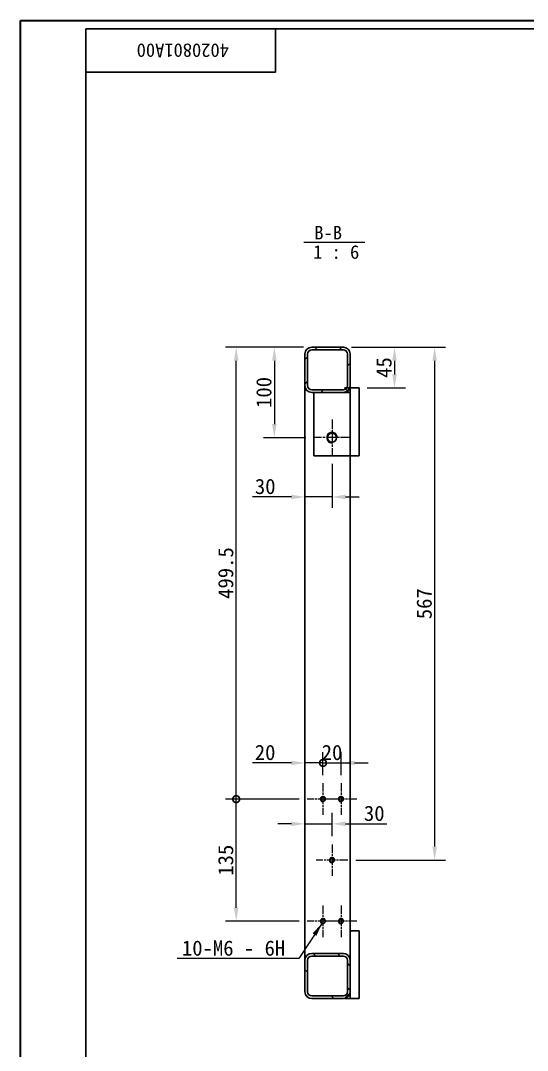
# Model space of a CAD drawing. Header units: millimetres. Extents: x 36 to 2487, y 33 to 1749.
# Drawn here: x 36 to 597, y 611 to 1749 of the extents above; entities that cross this region are included whole.
import ezdxf

# ---------------------------------------------------------------- set-up
doc = ezdxf.new("R2010")
doc.units = ezdxf.units.MM
doc.header["$LTSCALE"] = 6
doc.linetypes.add('CHAIN', pattern=[0.3543, 0.2362, -0.0295, 0.0591, -0.0295])
for name, color, linetype, lineweight, true_color in [('中心标记 (ISO)', 1, 'CHAIN', 18, 0xff0000), ('尺寸 (ISO)', 7, 'Continuous', 18, 0x008000), ('符号 (ISO)', 7, 'Continuous', 18, 0x008000)]:
    doc.layers.add(name, color=color, linetype=linetype, lineweight=lineweight, true_color=true_color)
for name, color, linetype, lineweight in [('剖面线 (ISO)', 7, 'Continuous', 18), ('可见 (ISO)', 7, 'Continuous', 25), ('可见窄的 (ISO)', 7, 'Continuous', 18), ('图框 (ISO)', 7, 'Continuous', 35)]:
    doc.layers.add(name, color=color, linetype=linetype, lineweight=lineweight)
doc.styles.add('HZ_33', font='simfang.ttf')
doc.styles.add('文本样式74', font='SimSun.ttf')
doc.styles.add('最新国标', font='simfang.ttf')
doc.dimstyles.new('默认 (GB)', dxfattribs={"dimscale": 6, "dimtxt": 2.8, "dimasz": 2.5, "dimexe": 2, "dimexo": 1.5, "dimgap": 0.5, "dimtad": 1, "dimtoh": 1, "dimdsep": 46, "dimtxsty": '最新国标', "dimcen": 0.09, "dimdle": 10, "dimclrd": 256, "dimclre": 256, "dimclrt": 256, "dimaunit": 1, "dimadec": 3, "dimazin": 2, "dimtfac": 0.535714, "dimtmove": 0, "dimatfit": 3, "dimfxl": 0, "dimtolj": 1, "dimtzin": 0, "dimlwd": -1, "dimlwe": -1, "dimarcsym": 0})
doc.dimstyles.new('默认 (GB)$7', dxfattribs={"dimscale": 6, "dimtxt": 2.8, "dimasz": 2.5, "dimexe": 2, "dimexo": 1.5, "dimgap": 0.5, "dimtad": 1, "dimtoh": 1, "dimdsep": 46, "dimtxsty": '最新国标', "dimcen": 0.09, "dimdle": 10, "dimclrd": 256, "dimclre": 256, "dimclrt": 256, "dimaunit": 1, "dimadec": 3, "dimazin": 2, "dimtfac": 0.535714, "dimtmove": 0, "dimatfit": 3, "dimfxl": 0, "dimtolj": 1, "dimtzin": 0, "dimlwd": -1, "dimlwe": -1, "dimarcsym": 0})

# ---------------------------------------------------------------- blocks, each defined once
blk = doc.blocks.new('图框 最新国标')
at = {"layer": '图框 (ISO)'}
for p, q in [((6, 7), (6, 291.5)), ((6, 291.5), (414.5, 291.5))]:
    blk.add_line(p, q, dxfattribs=at)
at = {"layer": '图框 (ISO)', "color": 7, "linetype": 'Continuous', "lineweight": 25}
for p, q in [((18, 290), (413, 290)), ((18, 7), (18, 290)), ((18, 290), (413, 290)), ((53, 290), (53, 282)), ((53, 282), (18, 282))]:
    blk.add_line(p, q, dxfattribs=at)
at = {"layer": '图框 (ISO)', "style": '文本样式74'}
blk.add_attdef('零件代号_001', (44.41, 287.25), '', height=2.5, rotation=180, dxfattribs=at)
blk = doc.blocks.new('末端处理方式1')
at = {"layer": '符号 (ISO)'}
for p, q in [((66.75, 112.4), (65.69, 111.34)), ((66.75, 111.34), (66.75, 112.4)), ((65.69, 111.34), (66.75, 111.34))]:
    blk.add_line(p, q, dxfattribs=at)
at = {"layer": '符号 (ISO)', "flags": 128}
blk.add_lwpolyline([(65.69, 111.34), (66.75, 111.34), (66.75, 112.4), (65.69, 111.34)], dxfattribs=at)
at = {"layer": '符号 (ISO)'}
blk.add_solid([(65.69, 111.34), (66.75, 111.34), (66.75, 112.4), (65.69, 111.34)], dxfattribs=at)
blk = doc.blocks.new('末端处理方式2')
at = {"layer": '符号 (ISO)'}
for p, q in [((66.75, 222.78), (65.69, 223.84)), ((65.69, 223.84), (66.75, 223.84)), ((66.75, 223.84), (66.75, 222.78))]:
    blk.add_line(p, q, dxfattribs=at)
at = {"layer": '符号 (ISO)', "flags": 128}
blk.add_lwpolyline([(66.75, 223.84), (65.69, 223.84), (66.75, 222.78), (66.75, 223.84)], dxfattribs=at)
at = {"layer": '符号 (ISO)'}
blk.add_solid([(66.75, 223.84), (65.69, 223.84), (66.75, 222.78), (66.75, 223.84)], dxfattribs=at)
blk = doc.blocks.new('*D26')
at = {"layer": 'Defpoints', "color": 0, "transparency": 16777216}
for p in [(393, 1388), (410.5, 1343), (449.6, 1343)]:
    blk.add_point(p, dxfattribs=at)
at = {"layer": '尺寸 (ISO)', "color": 116, "true_color": 0x00803f, "transparency": 16777216}
for p, q in [((402, 1388), (461.6, 1388)), ((449.6, 1373), (449.6, 1358)), ((419.5, 1343), (461.6, 1343))]:
    blk.add_line(p, q, dxfattribs=at)
for points in [[(447.1, 1373), (452.1, 1373), (449.6, 1388)], [(447.1, 1358), (452.1, 1358), (449.6, 1343)]]:
    blk.add_solid(points, dxfattribs=at)
at = {"layer": '尺寸 (ISO)', "transparency": 16777216, "insert": (438.1, 1365.5), "char_height": 16.8, "attachment_point": 5, "rotation": 90, "style": '最新国标'}
blk.add_mtext('\\A1;45', dxfattribs=at)
blk = doc.blocks.new('*D32')
at = {"layer": 'Defpoints', "color": 0, "transparency": 16777216}
for p in [(350.5, 1345.5), (380.5, 1268), (380.5, 1222.5)]:
    blk.add_point(p, dxfattribs=at)
at = {"layer": '尺寸 (ISO)', "color": 116, "true_color": 0x00803f, "transparency": 16777216}
for p, q in [((350.5, 1336.5), (350.5, 1210.5)), ((380.5, 1259), (380.5, 1210.5)), ((335.5, 1222.5), (292.6, 1222.5)), ((380.5, 1222.5), (350.5, 1222.5)), ((395.5, 1222.5), (410.5, 1222.5))]:
    blk.add_line(p, q, dxfattribs=at)
for points in [[(335.5, 1225), (335.5, 1220), (350.5, 1222.5)], [(395.5, 1225), (395.5, 1220), (380.5, 1222.5)]]:
    blk.add_solid(points, dxfattribs=at)
at = {"layer": '尺寸 (ISO)', "transparency": 16777216, "insert": (306.6, 1234), "char_height": 16.8, "attachment_point": 5, "style": '最新国标'}
blk.add_mtext('\\A1;30', dxfattribs=at)
blk = doc.blocks.new('*D33')
at = {"layer": 'Defpoints', "color": 0, "transparency": 16777216}
for p in [(358, 1388), (316.7, 1288), (360.5, 1288)]:
    blk.add_point(p, dxfattribs=at)
at = {"layer": '尺寸 (ISO)', "color": 116, "true_color": 0x00803f, "transparency": 16777216}
for p, q in [((349, 1388), (304.7, 1388)), ((316.7, 1373), (316.7, 1303)), ((351.5, 1288), (304.7, 1288))]:
    blk.add_line(p, q, dxfattribs=at)
for points in [[(314.2, 1373), (319.2, 1373), (316.7, 1388)], [(314.2, 1303), (319.2, 1303), (316.7, 1288)]]:
    blk.add_solid(points, dxfattribs=at)
at = {"layer": '尺寸 (ISO)', "transparency": 16777216, "insert": (305.2, 1338), "char_height": 16.8, "attachment_point": 5, "rotation": 90, "style": '最新国标'}
blk.add_mtext('\\A1;100', dxfattribs=at)
blk = doc.blocks.new('_DotSmall')
at = {"color": 0, "linetype": 'ByBlock', "const_width": 0.5}
blk.add_lwpolyline([(-0.0625, 0, 1), (0.0625, 0, 1)], format="xyb", close=True, dxfattribs=at)
blk = doc.blocks.new('*D34')
at = {"layer": 'Defpoints', "color": 0, "transparency": 16777216}
for p in [(274.5, 888.5), (353.1, 888.5), (353.1, 753.5)]:
    blk.add_point(p, dxfattribs=at)
at = {"layer": '尺寸 (ISO)', "color": 116, "true_color": 0x00803f, "transparency": 16777216}
for p, q in [((344.1, 888.5), (262.5, 888.5)), ((274.5, 768.5), (274.5, 888.5)), ((344.1, 753.5), (262.5, 753.5))]:
    blk.add_line(p, q, dxfattribs=at)
blk.add_solid([(272, 768.5), (277, 768.5), (274.5, 753.5)], dxfattribs=at)
at = {"layer": '尺寸 (ISO)', "color": 116, "true_color": 0x00803f, "transparency": 16777216, "xscale": 15, "yscale": 15, "zscale": 15, "rotation": 90}
blk.add_blockref('_DotSmall', (274.5, 888.5), dxfattribs=at)
at = {"layer": '尺寸 (ISO)', "transparency": 16777216, "insert": (263, 821), "char_height": 16.8, "attachment_point": 5, "rotation": 90, "style": '最新国标'}
blk.add_mtext('\\A1;135', dxfattribs=at)
blk = doc.blocks.new('*D35')
at = {"layer": 'Defpoints', "color": 0, "transparency": 16777216}
for p in [(274.5, 1388), (358, 1388), (353.1, 888.5)]:
    blk.add_point(p, dxfattribs=at)
at = {"layer": '尺寸 (ISO)', "color": 116, "true_color": 0x00803f, "transparency": 16777216}
for p, q in [((349, 1388), (262.5, 1388)), ((274.5, 888.5), (274.5, 1373)), ((344.1, 888.5), (262.5, 888.5))]:
    blk.add_line(p, q, dxfattribs=at)
blk.add_solid([(272, 1373), (277, 1373), (274.5, 1388)], dxfattribs=at)
at = {"layer": '尺寸 (ISO)', "color": 116, "true_color": 0x00803f, "transparency": 16777216, "xscale": 15, "yscale": 15, "zscale": 15, "rotation": 270}
blk.add_blockref('_DotSmall', (274.5, 888.5), dxfattribs=at)
at = {"layer": '尺寸 (ISO)', "transparency": 16777216, "insert": (263, 1138.4), "char_height": 16.8, "attachment_point": 5, "rotation": 90, "style": '最新国标'}
blk.add_mtext('\\A1;499.5', dxfattribs=at)
blk = doc.blocks.new('*D36')
at = {"layer": 'Defpoints', "color": 0, "transparency": 16777216}
for p in [(393, 1388), (398, 821), (494, 821)]:
    blk.add_point(p, dxfattribs=at)
at = {"layer": '尺寸 (ISO)', "color": 116, "true_color": 0x00803f, "transparency": 16777216}
for p, q in [((402, 1388), (506, 1388)), ((494, 1373), (494, 836)), ((407, 821), (506, 821))]:
    blk.add_line(p, q, dxfattribs=at)
for points in [[(491.5, 1373), (496.5, 1373), (494, 1388)], [(491.5, 836), (496.5, 836), (494, 821)]]:
    blk.add_solid(points, dxfattribs=at)
at = {"layer": '尺寸 (ISO)', "transparency": 16777216, "insert": (482.5, 1104.5), "char_height": 16.8, "attachment_point": 5, "rotation": 90, "style": '最新国标'}
blk.add_mtext('\\A1;567', dxfattribs=at)
blk = doc.blocks.new('*D37')
at = {"layer": 'Defpoints', "color": 0, "transparency": 16777216}
for p in [(370.5, 928.5), (370.5, 906), (350.5, 710.5)]:
    blk.add_point(p, dxfattribs=at)
at = {"layer": '尺寸 (ISO)', "color": 116, "true_color": 0x00803f, "transparency": 16777216}
for p, q in [((370.5, 915), (370.5, 940.5)), ((335.5, 928.5), (292.4, 928.5)), ((370.5, 928.5), (350.5, 928.5)), ((370.5, 928.5), (400.5, 928.5))]:
    blk.add_line(p, q, dxfattribs=at)
blk.add_solid([(335.5, 931), (335.5, 926), (350.5, 928.5)], dxfattribs=at)
at = {"layer": '尺寸 (ISO)', "color": 116, "true_color": 0x00803f, "transparency": 16777216, "xscale": 15, "yscale": 15, "zscale": 15, "rotation": 180}
blk.add_blockref('_DotSmall', (370.5, 928.5), dxfattribs=at)
at = {"layer": '尺寸 (ISO)', "transparency": 16777216, "insert": (306.5, 940), "char_height": 16.8, "attachment_point": 5, "style": '最新国标'}
blk.add_mtext('\\A1;20', dxfattribs=at)
blk = doc.blocks.new('*D38')
at = {"layer": 'Defpoints', "color": 0, "transparency": 16777216}
for p in [(390.5, 928.5), (370.5, 906), (390.5, 906)]:
    blk.add_point(p, dxfattribs=at)
at = {"layer": '尺寸 (ISO)', "color": 116, "true_color": 0x00803f, "transparency": 16777216}
for p, q in [((370.5, 915), (370.5, 940.5)), ((390.5, 915), (390.5, 940.5)), ((370.5, 928.5), (355.5, 928.5)), ((370.5, 928.5), (390.5, 928.5)), ((405.5, 928.5), (420.5, 928.5))]:
    blk.add_line(p, q, dxfattribs=at)
blk.add_solid([(405.5, 931), (405.5, 926), (390.5, 928.5)], dxfattribs=at)
at = {"layer": '尺寸 (ISO)', "color": 116, "true_color": 0x00803f, "transparency": 16777216, "xscale": 15, "yscale": 15, "zscale": 15}
blk.add_blockref('_DotSmall', (370.5, 928.5), dxfattribs=at)
at = {"layer": '尺寸 (ISO)', "transparency": 16777216, "insert": (380.5, 940), "char_height": 16.8, "attachment_point": 5, "style": '最新国标'}
blk.add_mtext('\\A1;20', dxfattribs=at)
blk = doc.blocks.new('*D42')
at = {"layer": 'Defpoints', "color": 0, "transparency": 16777216}
for p in [(380.5, 861.2), (350.5, 853.2), (380.5, 838.5)]:
    blk.add_point(p, dxfattribs=at)
at = {"layer": '尺寸 (ISO)', "color": 116, "true_color": 0x00803f, "transparency": 16777216}
for p, q in [((380.5, 847.5), (380.5, 873.2)), ((335.5, 861.2), (320.5, 861.2)), ((350.5, 861.2), (380.5, 861.2)), ((395.5, 861.2), (441.2, 861.2))]:
    blk.add_line(p, q, dxfattribs=at)
for points in [[(335.5, 863.7), (335.5, 858.7), (350.5, 861.2)], [(395.5, 863.7), (395.5, 858.7), (380.5, 861.2)]]:
    blk.add_solid(points, dxfattribs=at)
at = {"layer": '尺寸 (ISO)', "transparency": 16777216, "insert": (427.2, 872.7), "char_height": 16.8, "attachment_point": 5, "style": '最新国标'}
blk.add_mtext('\\A1;30', dxfattribs=at)

msp = doc.modelspace()

# ---------------------------------------------------------------- hatches: boundary and pattern name
at = {"layer": '剖面线 (ISO)'}
h = msp.add_hatch(dxfattribs=at)
h.set_pattern_fill('ANSI31', color=256, scale=152.4, style=0)
h.set_pattern_definition([(45, (0, 0), (-13.47038, 13.47038), [])])
edge = h.paths.add_edge_path()
edge.add_ellipse((393.017, 1380.541), major_axis=(7.5, 0), ratio=1, start_angle=0, end_angle=90)
edge.add_line((393.017, 1388.041), (358.017, 1388.041))
edge.add_ellipse((358.017, 1380.541), major_axis=(0, 7.5), ratio=1, start_angle=0, end_angle=90)
edge.add_line((350.517, 1380.541), (350.517, 1345.541))
edge.add_ellipse((358.017, 1345.541), major_axis=(-7.5, 0), ratio=1, start_angle=0, end_angle=90)
edge.add_line((358.017, 1338.041), (393.017, 1338.041))
edge.add_ellipse((393.017, 1345.541), major_axis=(0, -7.5), ratio=1, start_angle=0, end_angle=90)
edge.add_line((400.517, 1345.541), (400.517, 1380.541))
edge = h.paths.add_edge_path(flags=0)
edge.add_line((358.017, 1385.041), (393.017, 1385.041))
edge.add_ellipse((393.017, 1380.541), major_axis=(0, 4.5), ratio=1, start_angle=270, end_angle=360, ccw=False)
edge.add_line((397.517, 1380.541), (397.517, 1345.541))
edge.add_ellipse((393.017, 1345.541), major_axis=(4.5, 0), ratio=1, start_angle=270, end_angle=360, ccw=False)
edge.add_line((393.017, 1341.041), (358.017, 1341.041))
edge.add_ellipse((358.017, 1345.541), major_axis=(0, -4.5), ratio=1, start_angle=270, end_angle=360, ccw=False)
edge.add_line((353.517, 1345.541), (353.517, 1380.541))
edge.add_ellipse((358.017, 1380.541), major_axis=(-4.5, 0), ratio=1, start_angle=270, end_angle=360, ccw=False)
h = msp.add_hatch(dxfattribs=at)
h.set_pattern_fill('ANSI31', color=256, scale=152.4, angle=90.00021, style=0)
h.set_pattern_definition([(135.0002, (0, 0), (-13.47033, -13.47043), [])])
edge = h.paths.add_edge_path()
edge.add_ellipse((358.017, 675.541), major_axis=(-7.5, 0), ratio=1, start_angle=0, end_angle=90)
edge.add_line((358.017, 668.041), (393.017, 668.041))
edge.add_ellipse((393.017, 675.541), major_axis=(0, -7.5), ratio=1, start_angle=0, end_angle=90)
edge.add_line((400.517, 675.541), (400.517, 710.541))
edge.add_ellipse((393.017, 710.541), major_axis=(7.5, 0), ratio=1, start_angle=0, end_angle=90)
edge.add_line((393.017, 718.041), (358.017, 718.041))
edge.add_ellipse((358.017, 710.541), major_axis=(0, 7.5), ratio=1, start_angle=0, end_angle=90)
edge.add_line((350.517, 710.541), (350.517, 675.541))
edge = h.paths.add_edge_path(flags=0)
edge.add_line((393.017, 671.041), (358.017, 671.041))
edge.add_ellipse((358.017, 675.541), major_axis=(0, -4.5), ratio=1, start_angle=270, end_angle=360, ccw=False)
edge.add_line((353.517, 675.541), (353.517, 710.541))
edge.add_ellipse((358.017, 710.541), major_axis=(-4.5, 0), ratio=1, start_angle=270, end_angle=360, ccw=False)
edge.add_line((358.017, 715.041), (393.017, 715.041))
edge.add_ellipse((393.017, 710.541), major_axis=(0, 4.5), ratio=1, start_angle=270, end_angle=360, ccw=False)
edge.add_line((397.517, 710.541), (397.517, 675.541))
edge.add_ellipse((393.017, 675.541), major_axis=(4.5, 0), ratio=1, start_angle=270, end_angle=360, ccw=False)

# ---------------------------------------------------------------- linework, layer by layer
at = {"layer": '中心标记 (ISO)', "ltscale": 7.427581}
for p, q in [((380.517, 1308.094), (380.517, 1267.988)), ((400.57, 1288.041), (360.464, 1288.041))]:
    msp.add_line(p, q, dxfattribs=at)
at = {"layer": '中心标记 (ISO)', "ltscale": 6.466571}
for p, q in [((370.517, 906), (370.517, 871.083)), ((390.517, 906), (390.517, 871.083)), ((387.975, 888.541), (353.058, 888.541)), ((407.975, 888.541), (373.058, 888.541)), ((380.517, 838.5), (380.517, 803.583)), ((397.975, 821.041), (363.058, 821.041)), ((370.517, 771), (370.517, 736.083)), ((390.517, 771), (390.517, 736.083)), ((387.975, 753.541), (353.058, 753.541)), ((407.975, 753.541), (373.058, 753.541))]:
    msp.add_line(p, q, dxfattribs=at)
at = {"layer": '可见 (ISO)'}
for p, q in [((350.517, 1380.541), (350.517, 1345.541)), ((353.517, 1345.541), (353.517, 1380.541)), ((393.017, 1388.041), (358.017, 1388.041)), ((358.017, 1385.041), (393.017, 1385.041)), ((397.517, 1380.541), (397.517, 1345.541)), ((400.517, 1345.541), (400.517, 1380.541)), ((350.517, 710.541), (350.517, 1345.541)), ((400.517, 1343.041), (400.517, 1345.541)), ((393.017, 1341.041), (358.017, 1341.041)), ((358.017, 1338.041), (393.017, 1338.041)), ((360.517, 1338.041), (360.517, 1268.041)), ((400.517, 1338.041), (393.017, 1338.041)), ((400.517, 1338.041), (400.517, 1343.041)), ((400.517, 1343.041), (410.517, 1343.041)), ((400.517, 1268.041), (400.517, 1338.041)), ((410.517, 1343.041), (410.517, 1268.041)), ((360.517, 1268.041), (400.517, 1268.041)), ((400.517, 1268.041), (410.517, 1268.041)), ((400.517, 743.041), (400.517, 1268.041)), ((410.517, 743.041), (400.517, 743.041)), ((400.517, 710.541), (400.517, 743.041)), ((410.517, 743.041), (410.517, 668.041)), ((393.017, 718.041), (358.017, 718.041)), ((350.517, 710.541), (350.517, 675.541)), ((353.517, 675.541), (353.517, 710.541)), ((358.017, 715.041), (393.017, 715.041)), ((397.517, 710.541), (397.517, 675.541)), ((400.517, 675.541), (400.517, 710.541)), ((400.517, 668.041), (400.517, 675.541)), ((393.017, 671.041), (358.017, 671.041)), ((358.017, 668.041), (393.017, 668.041)), ((410.517, 668.041), (400.517, 668.041))]:
    msp.add_line(p, q, dxfattribs=at)
for centre, radius in [((380.517, 1288.041), 5.053), ((370.517, 888.541), 2.458), ((390.517, 888.541), 2.458), ((380.517, 821.041), 2.458), ((370.517, 753.541), 2.458), ((390.517, 753.541), 2.458)]:
    msp.add_circle(centre, radius, dxfattribs=at)
for centre, radius, start, end in [((358.017, 1380.541), 7.5, 90, 180), ((358.017, 1380.541), 4.5, 90, 180), ((393.017, 1380.541), 7.5, 0, 90), ((393.017, 1380.541), 4.5, 0, 90), ((358.017, 1345.541), 7.5, 180, 270), ((358.017, 1345.541), 4.5, 180, 270), ((393.017, 1345.541), 4.5, 270, 0), ((393.017, 1345.541), 7.5, 270, 0), ((358.017, 710.541), 7.5, 90, 180), ((393.017, 710.541), 7.5, 0, 90), ((358.017, 710.541), 4.5, 90, 180), ((393.017, 710.541), 4.5, 0, 90), ((358.017, 675.541), 7.5, 180, 270), ((358.017, 675.541), 4.5, 180, 270), ((393.017, 675.541), 4.5, 270, 0), ((393.017, 675.541), 7.5, 270, 0)]:
    msp.add_arc(centre, radius, start, end, dxfattribs=at)
at = {"layer": '可见窄的 (ISO)'}
for centre, radius, start, end in [((380.517, 1288.041), 6, 10, 280), ((370.517, 888.541), 3, 350, 260), ((390.517, 888.541), 3, 350, 260), ((380.517, 821.041), 3, 350, 260), ((370.517, 753.541), 3, 350, 260), ((390.517, 753.541), 3, 350, 260)]:
    msp.add_arc(centre, radius, start, end, dxfattribs=at)
at = {"layer": '符号 (ISO)'}
msp.add_line((349.411, 1504.08), (416.779, 1504.08), dxfattribs=at)

# ---------------------------------------------------------------- block references
at = {"xscale": 6, "yscale": 6, "zscale": 6}
msp.add_blockref('图框 最新国标', (0, 0), dxfattribs=at).add_auto_attribs({'零件代号_001': '4020801A00'})
at = {"layer": '符号 (ISO)', "xscale": 6, "yscale": 6, "zscale": 6}
for name in ['末端处理方式2', '末端处理方式1']:
    msp.add_blockref(name, (0, 0), dxfattribs=at)

# ---------------------------------------------------------------- texts
at = {"layer": '符号 (ISO)', "char_height": 15, "attachment_point": 7, "style": 'HZ_33'}
for s, insert in [('B-B ', (360.927, 1507.153)), (' 1 : 6', (349.411, 1485.481))]:
    msp.add_mtext(s, dxfattribs=dict(at, insert=insert))
at = {"layer": '符号 (ISO)', "insert": (328.752, 715.197), "char_height": 16.8, "width": 127.01193, "attachment_point": 9, "line_spacing_factor": 0.49, "style": '最新国标'}
msp.add_mtext('10-M6 - 6H', dxfattribs=at)

# ---------------------------------------------------------------- dimensions: what is measured, and where the dimension line sits
at = {"layer": '尺寸 (ISO)', "color": 116, "true_color": 0x00803f}
for base, p1, p2, angle, override, picture, middle in [((274.517, 1388.041), (353.058, 888.541), (358.017, 1388.041), 90, {"dimgap": 0.5, "dimtoh": 0, "dimdec": 2, "dimblk1": 'DotSmall', "dimsah": 1, "dimdle": 0, "dimtol": 0, "dimlim": 0, "dimtp": 0, "dimtm": 0, "dimtdec": 2, "dimtofl": 0, "dimatfit": 1}, '*D35', (274.517, 1138.351)), ((316.676, 1288.041), (358.017, 1388.041), (360.464, 1288.041), 90, {"dimgap": 0.5, "dimtoh": 0, "dimdec": 2, "dimtol": 0, "dimlim": 0, "dimtp": 0, "dimtm": 0, "dimtdec": 2, "dimtofl": 0, "dimatfit": 1}, '*D33', (316.676, 1338.041)), ((449.582, 1343.041), (393.017, 1388.041), (410.517, 1343.041), 90, {"dimgap": 0.5, "dimtoh": 0, "dimdec": 2, "dimtol": 0, "dimlim": 0, "dimtp": 0, "dimtm": 0, "dimtdec": 2, "dimtofl": 0, "dimatfit": 1}, '*D26', (449.582, 1365.541)), ((493.975, 821.041), (393.017, 1388.041), (397.975, 821.041), 90, {"dimgap": 0.5, "dimtoh": 0, "dimdec": 2, "dimtol": 0, "dimlim": 0, "dimtp": 0, "dimtm": 0, "dimtdec": 2, "dimtofl": 0, "dimatfit": 1}, '*D36', (493.975, 1104.541)), ((380.517, 1222.537), (350.517, 1345.541), (380.517, 1267.988), 180, {"dimgap": 0.5, "dimtoh": 0, "dimdec": 2, "dimtol": 0, "dimlim": 0, "dimtp": 0, "dimtm": 0, "dimtdec": 2, "dimtofl": 1, "dimatfit": 1}, '*D32', (306.573, 1222.537)), ((370.517, 928.513), (350.517, 710.541), (370.517, 906), 180, {"dimgap": 0.5, "dimtoh": 0, "dimdec": 2, "dimblk2": 'DotSmall', "dimsah": 1, "dimdle": 0, "dimse1": 1, "dimtol": 0, "dimlim": 0, "dimtp": 0, "dimtm": 0, "dimtdec": 2, "dimtofl": 1, "dimatfit": 1}, '*D37', (306.477, 928.513)), ((390.517, 928.513), (370.517, 906), (390.517, 906), 180, {"dimgap": 0.5, "dimtoh": 0, "dimdec": 2, "dimblk1": 'DotSmall', "dimsah": 1, "dimdle": 0, "dimtol": 0, "dimlim": 0, "dimtp": 0, "dimtm": 0, "dimtdec": 2, "dimtofl": 1, "dimatfit": 1}, '*D38', (380.517, 928.513)), ((274.517, 888.541), (353.058, 753.541), (353.058, 888.541), 90, {"dimgap": 0.5, "dimtoh": 0, "dimdec": 2, "dimblk2": 'DotSmall', "dimsah": 1, "dimdle": 0, "dimtol": 0, "dimlim": 0, "dimtp": 0, "dimtm": 0, "dimtdec": 2, "dimtofl": 0, "dimatfit": 1}, '*D34', (274.517, 820.981))]:
    dim = msp.add_linear_dim(base=base, p1=p1, p2=p2, angle=angle, dimstyle='默认 (GB)', override=override, dxfattribs=at)
    dim.commit()
    dim.dimension.update_dxf_attribs({"geometry": picture, "text_midpoint": middle, "dimtype": 160})
dim = msp.add_linear_dim(base=(380.517, 861.181), p1=(350.517, 853.19), p2=(380.517, 838.5), dimstyle='默认 (GB)', override={"dimgap": 0.5, "dimtoh": 0, "dimdec": 2, "dimse1": 1, "dimtol": 0, "dimlim": 0, "dimtp": 0, "dimtm": 0, "dimtdec": 2, "dimtofl": 1, "dimatfit": 1}, dxfattribs=at)
dim.commit()
dim.dimension.update_dxf_attribs({"geometry": '*D42', "text_midpoint": (427.237, 861.181), "dimtype": 160})

# ---------------------------------------------------------------- leaders
at = {"layer": '符号 (ISO)', "annotation_type": 0, "has_hookline": 1, "hookline_direction": 1, "text_width": 119.616}
msp.add_leader([(369.413, 751.344), (343.752, 712.397), (328.752, 712.397)], dimstyle='默认 (GB)$7', override={"dimgap": 0, "dimtad": 1}, dxfattribs=at)

doc.saveas('drawing.dxf')
